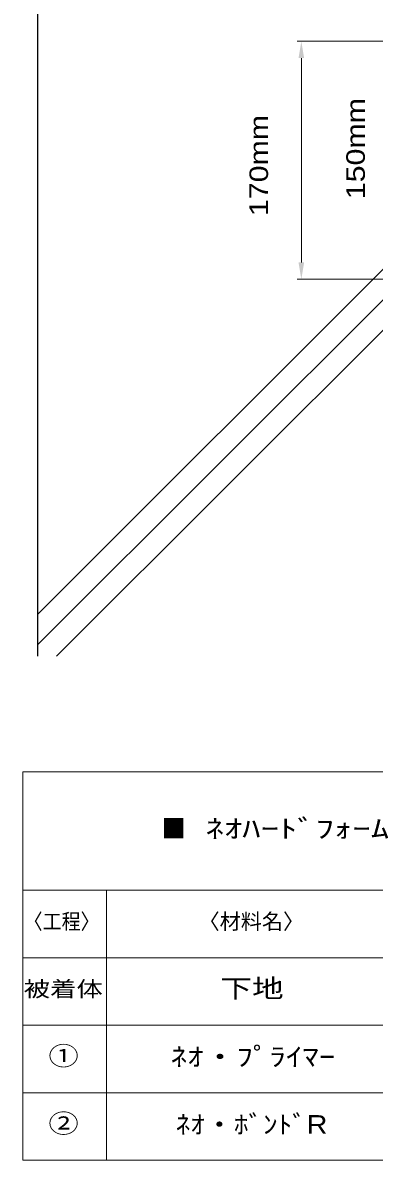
# Model space of a CAD drawing. Units: millimetres, scale not verified. Extents: x -123 to 103, y -111 to 109.
# Drawn here: x -62.8 to -21.2, y -110.7 to 24.1 of the extents above; entities that cross this region are included whole.
import ezdxf
from ezdxf.enums import TextEntityAlignment as Align

# ---------------------------------------------------------------- set-up
doc = ezdxf.new("R2010")
doc.units = ezdxf.units.MM
doc.header["$LTSCALE"] = 0.1
doc.layers.add('0-0_0', color=134, linetype='Continuous')
doc.layers.add('0-5_Z_O-文字', color=161, linetype='Continuous', lineweight=18)
doc.styles.add('HGPｺﾞｼｯｸM', font='')
doc.styles.add('ＭＳ Ｐゴシック', font='')
doc.styles.get('HGPｺﾞｼｯｸM').set_extended_font_data('HGPｺﾞｼｯｸM')
doc.styles.get('ＭＳ Ｐゴシック').set_extended_font_data('MS PGothic')

msp = doc.modelspace()

# ---------------------------------------------------------------- linework, layer by layer
at = {"layer": '0-0_0'}
for p, q in [((-60.9875, -45.9709), (-15.4452, -0.4286)), ((-60.9875, -49.5771), (-15.4452, -4.0348)), ((-58.7699, -50.9658), (-15.4452, -7.6411))]:
    msp.add_line(p, q, dxfattribs=at)
msp.add_lwpolyline([(-60.9875, -50.9658), (-60.9875, 43.8595), (-60.9875, 79.6707)], dxfattribs=at)
at = {"layer": '0-5_Z_O-文字', "color": 134}
for p, q in [((-15.4452, 21.9113), (-30.2953, 21.9113)), ((-29.7953, -4.2848), (-29.7953, 19.9113)), ((-15.4452, -6.2848), (-30.2953, -6.2848)), ((-62.7756, -64.6611), (-2.3551, -64.6611)), ((-62.7756, -64.6611), (-62.7756, -110.6876)), ((-62.7756, -78.6876), (-2.3551, -78.6876)), ((-62.7756, -86.6876), (-2.3551, -86.6876)), ((-62.7756, -94.6876), (-2.3551, -94.6876)), ((-62.7756, -102.6876), (-2.3551, -102.6876)), ((-62.7756, -110.6876), (-2.3551, -110.6876))]:
    msp.add_line(p, q, dxfattribs=at)
at = {"layer": '0-5_Z_O-文字', "color": 1}
msp.add_line((-52.8464, -78.6876), (-52.8464, -110.6876), dxfattribs=at)
at = {"layer": '0-5_Z_O-文字', "color": 134}
for points in [[(-29.7953, 21.9113), (-29.4619, 19.9113), (-30.1286, 19.9113)], [(-29.7953, -6.2848), (-30.1286, -4.2848), (-29.4619, -4.2848)]]:
    msp.add_solid(points, dxfattribs=at)

# ---------------------------------------------------------------- texts
at = {"layer": '0-5_Z_O-文字', "color": 134, "style": 'ＭＳ Ｐゴシック', "width": 1.25}
for s, p in [('150mm', (-21.6145, 3.196)), ('170mm', (-33.0781, 1.1956))]:
    msp.add_text(s, height=2.199, rotation=90, dxfattribs=at).set_placement(p, align=Align.BOTTOM_LEFT)
at = {"layer": '0-5_Z_O-文字', "color": 134, "style": 'HGPｺﾞｼｯｸM'}
for s, height, width, p in [('ﾈｵﾊｰﾄﾞﾌｫｰﾑ', 2.199, 1.45, (-41.1465, -73.1439)), ('〈工程〉', 1.833, 0.9, (-62.6777, -83.8551)), ('下地', 2.199, 1.25, (-39.3881, -92.081)), ('被着体', 1.833, 1.25, (-62.6651, -91.8551)), ('①', 2.199, 1.2, (-59.745, -100.0886)), ('ﾈｵ・ﾌﾟﾗｲﾏｰ', 2.199, 1.3, (-45.2739, -100.18)), ('②', 2.199, 1.2, (-59.745, -108.0886)), ('ﾈｵ・ﾎﾞﾝﾄﾞR', 2.199, 1.15, (-44.6724, -108.2028))]:
    msp.add_text(s, height=height, dxfattribs=dict(at, width=width)).set_placement(p, align=Align.BOTTOM_LEFT)
at = {"layer": '0-5_Z_O-文字', "color": 7, "style": 'HGPｺﾞｼｯｸM', "width": 0.95}
msp.add_text('■', height=2.199, dxfattribs=at).set_placement((-46.3394, -73.1439), align=Align.BOTTOM_LEFT)
at = {"layer": '0-5_Z_O-文字', "color": 134, "style": 'HGPｺﾞｼｯｸM'}
msp.add_text('〈材料名〉', height=1.833, dxfattribs=at).set_placement((-41.9655, -83.8551), align=Align.BOTTOM_LEFT)

doc.saveas('drawing.dxf')
